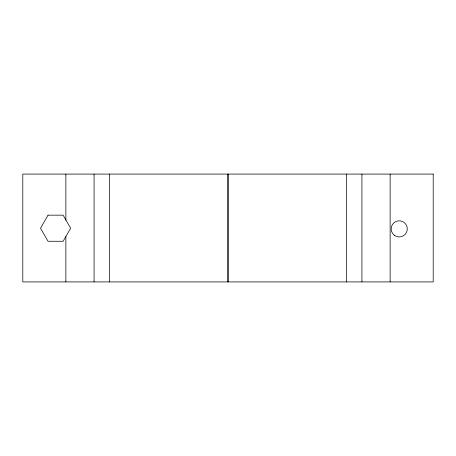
<?xml version="1.0" encoding="UTF-8"?>
<svg xmlns="http://www.w3.org/2000/svg" width="456" height="456" viewBox="0 0 456 456"><rect width="100%" height="100%" fill="white"/><g stroke="black" fill="none" stroke-linecap="round" stroke-linejoin="round"><path stroke-width="0.68" d="M390.131 174.084L390.131 281.916M361.933 174.084L361.933 281.916M346.611 174.084L346.611 281.916M228.308 174.084L228.308 281.916M227.692 174.084L227.692 281.916M109.389 174.084L109.389 281.916M94.067 174.084L94.067 281.916M65.869 174.084L65.869 220.197M65.869 236.516L65.869 281.916M48.051 215.164L40.516 228.217L48.051 241.27L63.127 241.27L70.663 228.217L63.127 215.164L48.051 215.164M433.2 174.084L22.8 174.084L22.8 281.916L433.2 281.916L433.2 174.084M394.588 235.473A8.077 8.077 0 0 0 407.276 229.596A8.077 8.077 0 0 0 395.842 221.542A8.077 8.077 0 0 0 394.588 235.473"/></g></svg>
